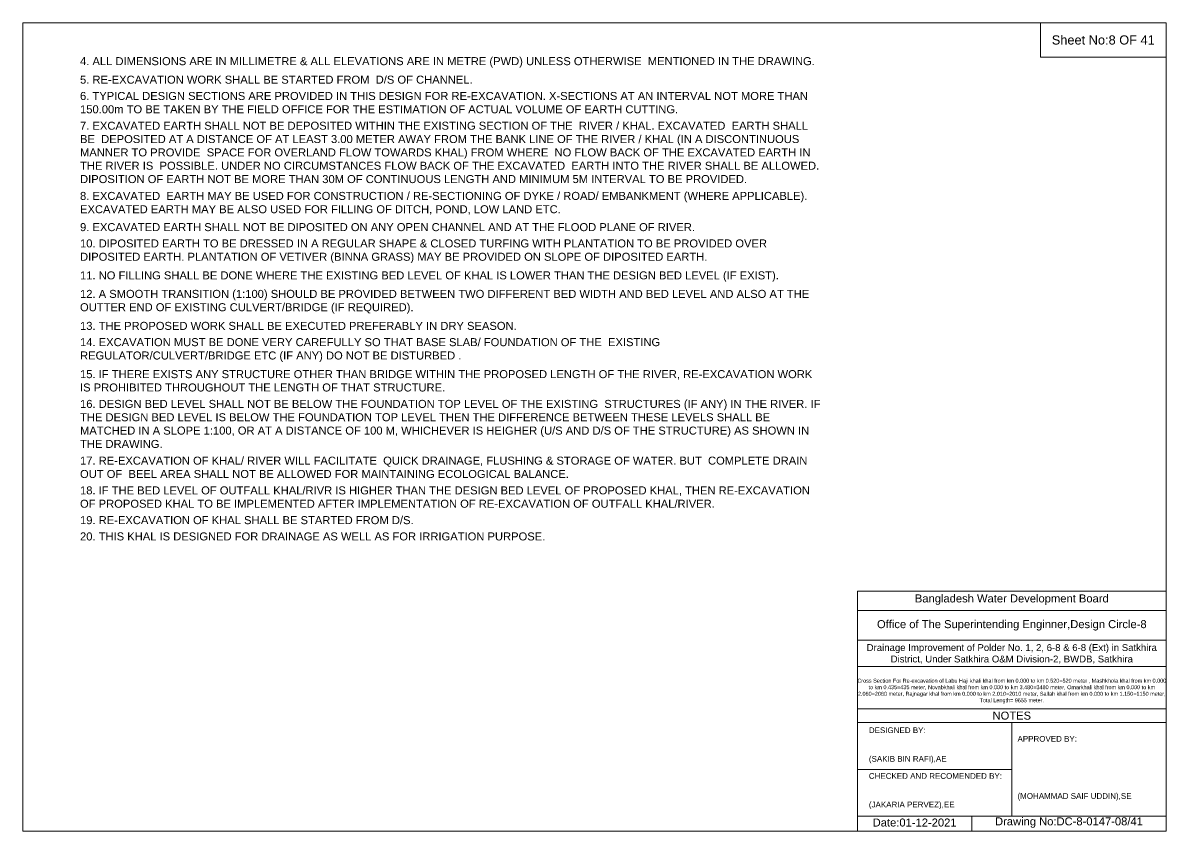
# Model space of a CAD drawing. Header units: inches. Extents: x 93000 to 506000, y -4242 to 0.
# Drawn here: x 170000 to 176000, y -4242 to 0 of the extents above; entities that cross this region are included whole.
import ezdxf

# ---------------------------------------------------------------- set-up
doc = ezdxf.new("R2010")
doc.units = ezdxf.units.IN
doc.header["$LTSCALE"] = 7
doc.header["$MEASUREMENT"] = 0
doc.layers.add('Cross section Data Border', color=7, linetype='Continuous', lineweight=9)
doc.styles.get("Standard").update_dxf_attribs({"font": 'arial.ttf'})

msp = doc.modelspace()

# ---------------------------------------------------------------- linework, layer by layer
at = {"layer": 'Cross section Data Border'}
for points in [[(170000, 0), (176000, 0), (176000, -4242), (170000, -4242)], [(175340, 0), (176000, 0), (176000, -180), (175340, -180)]]:
    msp.add_lwpolyline(points, close=True, dxfattribs=at)
for points in [[(174380, -4242), (174380, -2982), (176000, -2982)], [(174380, -3084), (176000, -3084)], [(174380, -3240), (176000, -3240)], [(174380, -3378), (176000, -3378)], [(174380, -3600), (176000, -3600)], [(174380, -3672), (176000, -3672)], [(175190, -3672), (175190, -4164)], [(174380, -3918), (175190, -3918)], [(174380, -4164), (176000, -4164)], [(174980, -4164), (174980, -4242)]]:
    msp.add_lwpolyline(points, dxfattribs=at)

# ---------------------------------------------------------------- texts
at = {"layer": 'Cross section Data Border', "attachment_point": 5}
for s, insert, char_height in [('Sheet No:8 OF 41', (175670, -90), 48), ('Bangladesh Water Development Board', (175190, -3027), 42), ('Office of The Superintending Enginner,Design Circle-8', (175190, -3162), 42)]:
    msp.add_mtext(s, dxfattribs=dict(at, insert=insert, char_height=char_height))
at = {"layer": 'Cross section Data Border'}
for s, insert, char_height, width, attachment_point in [('4. ALL DIMENSIONS ARE IN MILLIMETRE & ALL ELEVATIONS ARE IN METRE (PWD) UNLESS OTHERWISE  MENTIONED IN THE DRAWING.', (170300, -180), 42, 3900, 1), ('5. RE-EXCAVATION WORK SHALL BE STARTED FROM  D/S OF CHANNEL.', (170300, -277.1), 42, 3900, 1), ('6. TYPICAL DESIGN SECTIONS ARE PROVIDED IN THIS DESIGN FOR RE-EXCAVATION. X-SECTIONS AT AN INTERVAL NOT MORE THAN 150.00m TO BE TAKEN BY THE FIELD OFFICE FOR THE ESTIMATION OF ACTUAL VOLUME OF EARTH CUTTING.', (170300, -362.6), 42, 3900, 1), ('7. EXCAVATED EARTH SHALL NOT BE DEPOSITED WITHIN THE EXISTING SECTION OF THE  RIVER / KHAL. EXCAVATED  EARTH SHALL BE  DEPOSITED AT A DISTANCE OF AT LEAST 3.00 METER AWAY FROM THE BANK LINE OF THE RIVER / KHAL (IN A DISCONTINUOUS  MANNER TO PROVIDE  SPACE FOR OVERLAND FLOW TOWARDS KHAL) FROM WHERE  NO FLOW BACK OF THE EXCAVATED EARTH IN THE RIVER IS  POSSIBLE. UNDER NO CIRCUMSTANCES FLOW BACK OF THE EXCAVATED  EARTH INTO THE RIVER SHALL BE ALLOWED. DIPOSITION OF EARTH NOT BE MORE THAN 30M OF CONTINUOUS LENGTH AND MINIMUM 5M INTERVAL TO BE PROVIDED.', (170300, -518.8), 42, 3900, 1), ('8. EXCAVATED  EARTH MAY BE USED FOR CONSTRUCTION / RE-SECTIONING OF DYKE / ROAD/ EMBANKMENT (WHERE APPLICABLE). EXCAVATED EARTH MAY BE ALSO USED FOR FILLING OF DITCH, POND, LOW LAND ETC.', (170300, -887.2), 42, 3900, 1), ('9. EXCAVATED EARTH SHALL NOT BE DIPOSITED ON ANY OPEN CHANNEL AND AT THE FLOOD PLANE OF RIVER.', (170300, -1051), 42, 3900, 1), ('10. DIPOSITED EARTH TO BE DRESSED IN A REGULAR SHAPE & CLOSED TURFING WITH PLANTATION TO BE PROVIDED OVER DIPOSITED EARTH. PLANTATION OF VETIVER (BINNA GRASS) MAY BE PROVIDED ON SLOPE OF DIPOSITED EARTH.^J', (170300, -1136.5), 42, 3900, 1), ('11. NO FILLING SHALL BE DONE WHERE THE EXISTING BED LEVEL OF KHAL IS LOWER THAN THE DESIGN BED LEVEL (IF EXIST).', (170300, -1304.3), 42, 3900, 1), ('12. A SMOOTH TRANSITION (1:100) SHOULD BE PROVIDED BETWEEN TWO DIFFERENT BED WIDTH AND BED LEVEL AND ALSO AT THE OUTTER END OF EXISTING CULVERT/BRIDGE (IF REQUIRED).', (170300, -1401.4), 42, 3900, 1), ('13. THE PROPOSED WORK SHALL BE EXECUTED PREFERABLY IN DRY SEASON.', (170300, -1569.3), 42, 3900, 1), ('14. EXCAVATION MUST BE DONE VERY CAREFULLY SO THAT BASE SLAB/ FOUNDATION OF THE  EXISTING REGULATOR/CULVERT/BRIDGE ETC (IF ANY) DO NOT BE DISTURBED .^J', (170300, -1654.7), 42, 3900, 1), ('15. IF THERE EXISTS ANY STRUCTURE OTHER THAN BRIDGE WITHIN THE PROPOSED LENGTH OF THE RIVER, RE-EXCAVATION WORK IS PROHIBITED THROUGHOUT THE LENGTH OF THAT STRUCTURE.', (170300, -1822.6), 42, 3900, 1), ('16. DESIGN BED LEVEL SHALL NOT BE BELOW THE FOUNDATION TOP LEVEL OF THE EXISTING  STRUCTURES (IF ANY) IN THE RIVER. IF THE DESIGN BED LEVEL IS BELOW THE FOUNDATION TOP LEVEL THEN THE DIFFERENCE BETWEEN THESE LEVELS SHALL BE MATCHED IN A SLOPE 1:100, OR AT A DISTANCE OF 100 M, WHICHEVER IS HEIGHER (U/S AND D/S OF THE STRUCTURE) AS SHOWN IN THE DRAWING.', (170300, -1978.8), 42, 3900, 1), ('17. RE-EXCAVATION OF KHAL/ RIVER WILL FACILITATE  QUICK DRAINAGE, FLUSHING & STORAGE OF WATER. BUT  COMPLETE DRAIN OUT OF  BEEL AREA SHALL NOT BE ALLOWED FOR MAINTAINING ECOLOGICAL BALANCE.', (170300, -2276.5), 42, 3900, 1), ('18. IF THE BED LEVEL OF OUTFALL KHAL/RIVR IS HIGHER THAN THE DESIGN BED LEVEL OF PROPOSED KHAL, THEN RE-EXCAVATION OF PROPOSED KHAL TO BE IMPLEMENTED AFTER IMPLEMENTATION OF RE-EXCAVATION OF OUTFALL KHAL/RIVER.', (170300, -2432.7), 42, 3900, 1), ('19. RE-EXCAVATION OF KHAL SHALL BE STARTED FROM D/S.', (170300, -2588.9), 42, 3900, 1), ('20. THIS KHAL IS DESIGNED FOR DRAINAGE AS WELL AS FOR IRRIGATION PURPOSE.^J', (170300, -2674.3), 42, 3900, 1), ('Drainage Improvement of Polder No. 1, 2, 6-8 & 6-8 (Ext) in Satkhira District, Under Satkhira O&M Division-2, BWDB, Satkhira', (175190, -3312), 36, 1680, 5), ('Cross Section For Re-excavation of Labu Haji khali khal from km 0.000 to km 0.520=520 meter , Mashkhola khal from km 0.000 to km 0.435=435 meter, Novabkhali khal from km 0.000 to km 3.480=3480 meter, Omarkhali khal from km 0.000 to km 2.060=2060 meter, Rajnagar khal from km 0.000 to km 2.010=2010 meter, Sallah khal from km 0.000 to km 1.150=1150 meter, Total Length= 9655 meter. ', (175190, -3507), 20.5611, 1620, 5), ('NOTES', (175190, -3636), 42, 1680, 5), ('DESIGNED BY:^J^J^J(SAKIB BIN RAFI),AE', (174440, -3792), 30, 840, 4), ('APPROVED BY:^J^J^J^J^J^J(MOHAMMAD SAIF UDDIN),SE', (175220, -3912), 30, 840, 4), ('CHECKED AND RECOMENDED BY:^J^J^J(JAKARIA PERVEZ),EE', (174440, -4032), 30, 840, 4), ('Date:01-12-2021', (174680, -4197), 42, 840, 5), ('Drawing No:DC-8-0147-08/41', (175490, -4197), 42, 1320, 5)]:
    msp.add_mtext(s, dxfattribs=dict(at, insert=insert, char_height=char_height, width=width, attachment_point=attachment_point))

doc.saveas('drawing.dxf')
